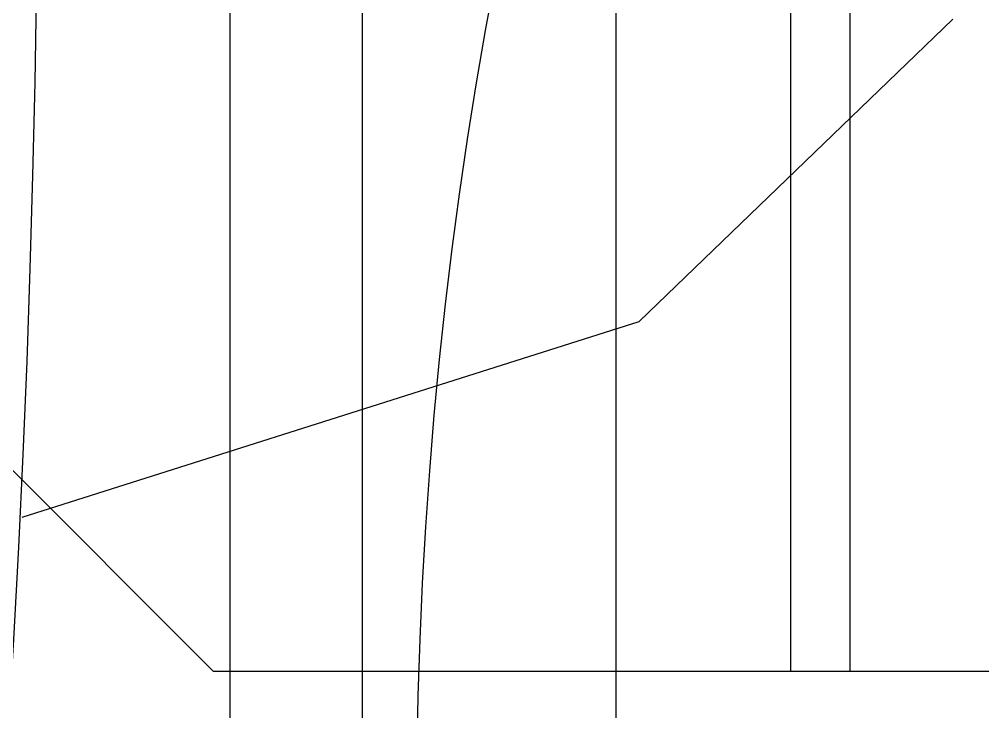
# Model space of a CAD drawing. Extents: x -381 to 213, y -63 to 250.
# Drawn here: x -55.6 to -51.437, y 8.689 to 11.679 of the extents above; entities that cross this region are included whole.
import ezdxf

# ---------------------------------------------------------------- set-up
doc = ezdxf.new("R2010")
doc.units = 0
doc.header["$MEASUREMENT"] = 0
doc.linetypes.add('K5LT_AXLED', pattern=[19.5, 15, -1.5, 1.5, -1.5])
doc.linetypes.add('K5LT_BASIC', pattern=[0])
doc.layers.add('Системный слой', color=7, linetype='Continuous')

# ---------------------------------------------------------------- blocks, each defined once
blk = doc.blocks.new('*U')
at = {"layer": 'Системный слой', "color": 5, "linetype": 'K5LT_BASIC'}
for p, q in [((43.4951, -22.1694), (43.4951, 21.8306)), ((-65.6167, 15.1792), (-65.6167, -3.8208)), ((11.6614, 1.9283), (11.6614, 9.4283)), ((11.9169, 1.9283), (11.9169, 9.4283)), ((9.1669, 1.9283), (8.1669, 2.9283)), ((42.6169, 1.9283), (9.1669, 1.9283)), ((14.6614, 1.9283), (11.6614, 1.9283)), ((14.4169, 1.9283), (11.9169, 1.9283))]:
    blk.add_line(p, q, dxfattribs=at)
at = {"layer": 'Системный слой', "color": 30, "linetype": 'K5LT_AXLED'}
for q in [(-54.1167, 19.6792), (-54.1167, 19.1792)]:
    blk.add_line((-54.1167, 5.6792), q, dxfattribs=at)
at = {"layer": 'Системный слой', "color": 5, "linetype": 'K5LT_BASIC'}
blk.add_lwpolyline([(156.4805, 2.8923), (159.1472, 3.7371), (160.5029, 5.0425)], dxfattribs=at)
blk.add_lwpolyline([(156.4805, 2.8923), (159.1472, 3.7371), (160.5029, 5.0425)], dxfattribs=at)
blk = doc.blocks.new('*F')
at = {"layer": 'Системный слой', "color": 5, "linetype": 'K5LT_BASIC'}
for centre, radius in [((94.0125, 5.9815), 62.5341), ((94.0125, 5.9815), 62.5341), ((-0.009, -0.1679), 21.15), ((29.0451, 1.3327), 19), ((-0.009, -0.1679), 19.8), ((-0.009, -0.1679), 8.5)]:
    blk.add_circle(centre, radius, dxfattribs=at)
at = {"layer": 'Системный слой'}
blk.add_blockref('*U', (0, 0), dxfattribs=at)
blk.add_blockref('*U', (0, 0), dxfattribs=at)
blk.add_blockref('*U', (0, 0), dxfattribs=at)
blk.add_blockref('*U', (0, 0), dxfattribs=at)
blk.add_blockref('*U', (0, 0), dxfattribs=at)
blk.add_blockref('*U', (0, 0), dxfattribs=at)
blk.add_blockref('*U', (0, 0), dxfattribs=at)
blk.add_blockref('*U', (0, 0), dxfattribs=at)
blk.add_blockref('*U', (0, 0), dxfattribs=at)
blk.add_blockref('*U', (0, 0), dxfattribs=at)
blk.add_blockref('*U', (0, 0), dxfattribs=at)
blk.add_blockref('*U', (0, 0), dxfattribs=at)
blk.add_blockref('*U', (0, 0), dxfattribs=at)
blk.add_blockref('*U', (0, 0), dxfattribs=at)
blk.add_blockref('*U', (0, 0), dxfattribs=at)
blk.add_blockref('*U', (0, 0), dxfattribs=at)
blk.add_blockref('*U', (0, 0), dxfattribs=at)
blk.add_blockref('*U', (0, 0), dxfattribs=at)
blk.add_blockref('*U', (0, 0), dxfattribs=at)
blk.add_blockref('*U', (0, 0), dxfattribs=at)
blk.add_blockref('*U', (0, 0), dxfattribs=at)
blk.add_blockref('*U', (0, 0), dxfattribs=at)
blk.add_blockref('*U', (0, 0), dxfattribs=at)
blk.add_blockref('*U', (0, 0), dxfattribs=at)
blk.add_blockref('*U', (0, 0), dxfattribs=at)
blk.add_blockref('*U', (0, 0), dxfattribs=at)
blk.add_blockref('*U', (0, 0), dxfattribs=at)
blk.add_blockref('*U', (0, 0), dxfattribs=at)
blk.add_blockref('*U', (0, 0), dxfattribs=at)
blk.add_blockref('*U', (0, 0), dxfattribs=at)
blk.add_blockref('*U', (0, 0), dxfattribs=at)
blk.add_blockref('*U', (0, 0), dxfattribs=at)
blk.add_blockref('*U', (0, 0), dxfattribs=at)
blk.add_blockref('*U', (0, 0), dxfattribs=at)
blk.add_blockref('*U', (0, 0), dxfattribs=at)
blk.add_blockref('*U', (0, 0), dxfattribs=at)
blk.add_blockref('*U', (0, 0), dxfattribs=at)
blk.add_blockref('*U', (0, 0), dxfattribs=at)
blk.add_blockref('*U', (0, 0), dxfattribs=at)
blk.add_blockref('*U', (0, 0), dxfattribs=at)
blk.add_blockref('*U', (0, 0), dxfattribs=at)
blk.add_blockref('*U', (0, 0), dxfattribs=at)
blk.add_blockref('*U', (0, 0), dxfattribs=at)
blk.add_blockref('*U', (0, 0), dxfattribs=at)
blk.add_blockref('*U', (0, 0), dxfattribs=at)
blk.add_blockref('*U', (0, 0), dxfattribs=at)
blk.add_blockref('*U', (0, 0), dxfattribs=at)
blk.add_blockref('*U', (0, 0), dxfattribs=at)
blk.add_blockref('*U', (0, 0), dxfattribs=at)
blk.add_blockref('*U', (0, 0), dxfattribs=at)
blk.add_blockref('*U', (0, 0), dxfattribs=at)
blk.add_blockref('*U', (0, 0), dxfattribs=at)
blk.add_blockref('*U', (0, 0), dxfattribs=at)
blk.add_blockref('*U', (0, 0), dxfattribs=at)
blk.add_blockref('*U', (0, 0), dxfattribs=at)
blk.add_blockref('*U', (0, 0), dxfattribs=at)
blk.add_blockref('*U', (0, 0), dxfattribs=at)
blk.add_blockref('*U', (0, 0), dxfattribs=at)
blk.add_blockref('*U', (0, 0), dxfattribs=at)
blk.add_blockref('*U', (0, 0), dxfattribs=at)
blk.add_blockref('*U', (0, 0), dxfattribs=at)
blk.add_blockref('*U', (0, 0), dxfattribs=at)
blk.add_blockref('*U', (0, 0), dxfattribs=at)
blk.add_blockref('*U', (0, 0), dxfattribs=at)
blk.add_blockref('*U', (0, 0), dxfattribs=at)
blk.add_blockref('*U', (0, 0), dxfattribs=at)
blk.add_blockref('*U', (0, 0), dxfattribs=at)
blk.add_blockref('*U', (0, 0), dxfattribs=at)
blk.add_blockref('*U', (0, 0), dxfattribs=at)
blk.add_blockref('*U', (0, 0), dxfattribs=at)
blk.add_blockref('*U', (0, 0), dxfattribs=at)
blk.add_blockref('*U', (0, 0), dxfattribs=at)
blk.add_blockref('*U', (0, 0), dxfattribs=at)
blk.add_blockref('*U', (0, 0), dxfattribs=at)
blk.add_blockref('*U', (0, 0), dxfattribs=at)
blk.add_blockref('*U', (0, 0), dxfattribs=at)
blk.add_blockref('*U', (0, 0), dxfattribs=at)
blk.add_blockref('*U', (0, 0), dxfattribs=at)
blk.add_blockref('*U', (0, 0), dxfattribs=at)
blk.add_blockref('*U', (0, 0), dxfattribs=at)
blk.add_blockref('*U', (0, 0), dxfattribs=at)
blk.add_blockref('*U', (0, 0), dxfattribs=at)
blk.add_blockref('*U', (0, 0), dxfattribs=at)
blk.add_blockref('*U', (0, 0), dxfattribs=at)
blk.add_blockref('*U', (0, 0), dxfattribs=at)
blk.add_blockref('*U', (0, 0), dxfattribs=at)
blk.add_blockref('*U', (0, 0), dxfattribs=at)
blk.add_blockref('*U', (0, 0), dxfattribs=at)
blk.add_blockref('*U', (0, 0), dxfattribs=at)
blk.add_blockref('*U', (0, 0), dxfattribs=at)
blk.add_blockref('*U', (0, 0), dxfattribs=at)
blk.add_blockref('*U', (0, 0), dxfattribs=at)
blk.add_blockref('*U', (0, 0), dxfattribs=at)
blk.add_blockref('*U', (0, 0), dxfattribs=at)
blk.add_blockref('*U', (0, 0), dxfattribs=at)
blk.add_blockref('*U', (0, 0), dxfattribs=at)
blk.add_blockref('*U', (0, 0), dxfattribs=at)
blk.add_blockref('*U', (0, 0), dxfattribs=at)
blk.add_blockref('*U', (0, 0), dxfattribs=at)
blk.add_blockref('*U', (0, 0), dxfattribs=at)
blk.add_blockref('*U', (0, 0), dxfattribs=at)
blk.add_blockref('*U', (0, 0), dxfattribs=at)
blk.add_blockref('*U', (0, 0), dxfattribs=at)
blk.add_blockref('*U', (0, 0), dxfattribs=at)
blk.add_blockref('*U', (0, 0), dxfattribs=at)
blk.add_blockref('*U', (0, 0), dxfattribs=at)
blk.add_blockref('*U', (0, 0), dxfattribs=at)
blk.add_blockref('*U', (0, 0), dxfattribs=at)
blk.add_blockref('*U', (0, 0), dxfattribs=at)
blk.add_blockref('*U', (0, 0), dxfattribs=at)
blk.add_blockref('*U', (0, 0), dxfattribs=at)
blk.add_blockref('*U', (0, 0), dxfattribs=at)
blk.add_blockref('*U', (0, 0), dxfattribs=at)
blk.add_blockref('*U', (0, 0), dxfattribs=at)
blk.add_blockref('*U', (0, 0), dxfattribs=at)
blk.add_blockref('*U', (0, 0), dxfattribs=at)
blk.add_blockref('*U', (0, 0), dxfattribs=at)
blk.add_blockref('*U', (0, 0), dxfattribs=at)
blk.add_blockref('*U', (0, 0), dxfattribs=at)
blk.add_blockref('*U', (0, 0), dxfattribs=at)
blk.add_blockref('*U', (0, 0), dxfattribs=at)
blk.add_blockref('*U', (0, 0), dxfattribs=at)
blk.add_blockref('*U', (0, 0), dxfattribs=at)
blk.add_blockref('*U', (0, 0), dxfattribs=at)
blk.add_blockref('*U', (0, 0), dxfattribs=at)
blk.add_blockref('*U', (0, 0), dxfattribs=at)
blk.add_blockref('*U', (0, 0), dxfattribs=at)
blk.add_blockref('*U', (0, 0), dxfattribs=at)
blk.add_blockref('*U', (0, 0), dxfattribs=at)
blk.add_blockref('*U', (0, 0), dxfattribs=at)
blk.add_blockref('*U', (0, 0), dxfattribs=at)
blk.add_blockref('*U', (0, 0), dxfattribs=at)
blk.add_blockref('*U', (0, 0), dxfattribs=at)
blk.add_blockref('*U', (0, 0), dxfattribs=at)
blk.add_blockref('*U', (0, 0), dxfattribs=at)
blk.add_blockref('*U', (0, 0), dxfattribs=at)
blk.add_blockref('*U', (0, 0), dxfattribs=at)
blk.add_blockref('*U', (0, 0), dxfattribs=at)
blk.add_blockref('*U', (0, 0), dxfattribs=at)
blk.add_blockref('*U', (0, 0), dxfattribs=at)
blk.add_blockref('*U', (0, 0), dxfattribs=at)
blk.add_blockref('*U', (0, 0), dxfattribs=at)
blk.add_blockref('*U', (0, 0), dxfattribs=at)
blk.add_blockref('*U', (0, 0), dxfattribs=at)
blk.add_blockref('*U', (0, 0), dxfattribs=at)
blk.add_blockref('*U', (0, 0), dxfattribs=at)
blk.add_blockref('*U', (0, 0), dxfattribs=at)
blk.add_blockref('*U', (0, 0), dxfattribs=at)
blk.add_blockref('*U', (0, 0), dxfattribs=at)
blk.add_blockref('*U', (0, 0), dxfattribs=at)
blk.add_blockref('*U', (0, 0), dxfattribs=at)
blk.add_blockref('*U', (0, 0), dxfattribs=at)
blk.add_blockref('*U', (0, 0), dxfattribs=at)
blk.add_blockref('*U', (0, 0), dxfattribs=at)
blk.add_blockref('*U', (0, 0), dxfattribs=at)
blk.add_blockref('*U', (0, 0), dxfattribs=at)
blk.add_blockref('*U', (0, 0), dxfattribs=at)
blk.add_blockref('*U', (0, 0), dxfattribs=at)
blk.add_blockref('*U', (0, 0), dxfattribs=at)
blk.add_blockref('*U', (0, 0), dxfattribs=at)
blk.add_blockref('*U', (0, 0), dxfattribs=at)
blk.add_blockref('*U', (0, 0), dxfattribs=at)
blk.add_blockref('*U', (0, 0), dxfattribs=at)
blk.add_blockref('*U', (0, 0), dxfattribs=at)
blk.add_blockref('*U', (0, 0), dxfattribs=at)
blk.add_blockref('*U', (0, 0), dxfattribs=at)
blk.add_blockref('*U', (0, 0), dxfattribs=at)
blk.add_blockref('*U', (0, 0), dxfattribs=at)
blk.add_blockref('*U', (0, 0), dxfattribs=at)
blk.add_blockref('*U', (0, 0), dxfattribs=at)
blk.add_blockref('*U', (0, 0), dxfattribs=at)
blk.add_blockref('*U', (0, 0), dxfattribs=at)
blk.add_blockref('*U', (0, 0), dxfattribs=at)
blk.add_blockref('*U', (0, 0), dxfattribs=at)
blk.add_blockref('*U', (0, 0), dxfattribs=at)
blk.add_blockref('*U', (0, 0), dxfattribs=at)
blk.add_blockref('*U', (0, 0), dxfattribs=at)
blk.add_blockref('*U', (0, 0), dxfattribs=at)
blk.add_blockref('*U', (0, 0), dxfattribs=at)
blk.add_blockref('*U', (0, 0), dxfattribs=at)
blk.add_blockref('*U', (0, 0), dxfattribs=at)
blk.add_blockref('*U', (0, 0), dxfattribs=at)
blk.add_blockref('*U', (0, 0), dxfattribs=at)
blk.add_blockref('*U', (0, 0), dxfattribs=at)
blk.add_blockref('*U', (0, 0), dxfattribs=at)
blk.add_blockref('*U', (0, 0), dxfattribs=at)
blk.add_blockref('*U', (0, 0), dxfattribs=at)
blk.add_blockref('*U', (0, 0), dxfattribs=at)
blk.add_blockref('*U', (0, 0), dxfattribs=at)
blk.add_blockref('*U', (0, 0), dxfattribs=at)
blk.add_blockref('*U', (0, 0), dxfattribs=at)
blk.add_blockref('*U', (0, 0), dxfattribs=at)
blk.add_blockref('*U', (0, 0), dxfattribs=at)
blk.add_blockref('*U', (0, 0), dxfattribs=at)
blk.add_blockref('*U', (0, 0), dxfattribs=at)
blk.add_blockref('*U', (0, 0), dxfattribs=at)
blk.add_blockref('*U', (0, 0), dxfattribs=at)
blk.add_blockref('*U', (0, 0), dxfattribs=at)
blk.add_blockref('*U', (0, 0), dxfattribs=at)
blk.add_blockref('*U', (0, 0), dxfattribs=at)
blk.add_blockref('*U', (0, 0), dxfattribs=at)
blk.add_blockref('*U', (0, 0), dxfattribs=at)
blk.add_blockref('*U', (0, 0), dxfattribs=at)
blk.add_blockref('*U', (0, 0), dxfattribs=at)
blk.add_blockref('*U', (0, 0), dxfattribs=at)
blk.add_blockref('*U', (0, 0), dxfattribs=at)
blk.add_blockref('*U', (0, 0), dxfattribs=at)

msp = doc.modelspace()

# ---------------------------------------------------------------- block references
at = {"layer": 'Системный слой'}
for name, p in [('*F', (-96.5151, 28.7405)), ('*F', (-63.9267, 6.9347)), ('*F', (-212.0681, 6.6367)), ('*F', (10.9271, 6.6087)), ('*U', (0, 0)), ('*U', (0, 0)), ('*U', (0, 0)), ('*U', (0, 0)), ('*U', (0, 0)), ('*U', (0, 0)), ('*U', (0, 0)), ('*U', (0, 0)), ('*U', (0, 0)), ('*U', (0, 0)), ('*U', (0, 0)), ('*U', (0, 0)), ('*U', (0, 0)), ('*U', (0, 0))]:
    msp.add_blockref(name, p, dxfattribs=at)

doc.saveas('drawing.dxf')
